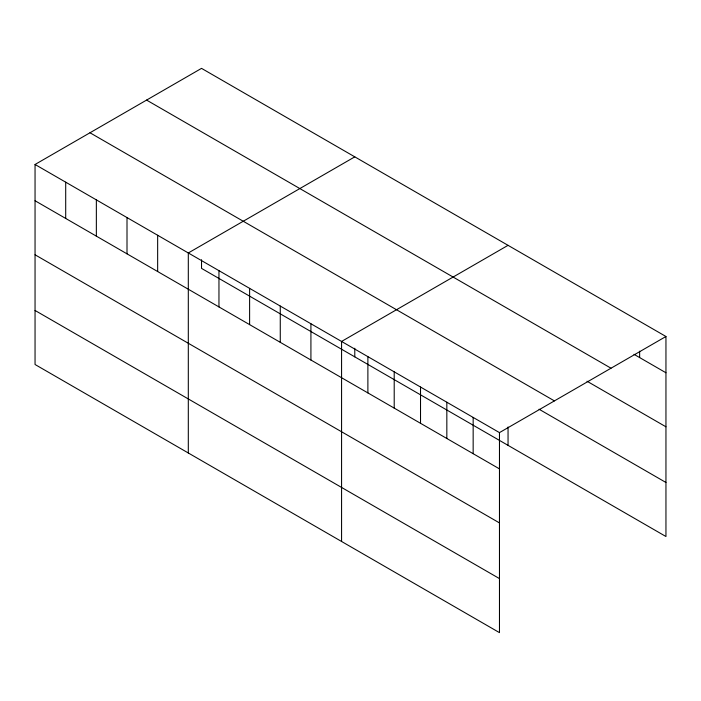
<?xml version="1.0" encoding="UTF-8"?>
<svg xmlns="http://www.w3.org/2000/svg" width="701" height="701" viewBox="0 0 701 701"><rect width="100%" height="100%" fill="white"/><g stroke="black" fill="none" stroke-linecap="round" stroke-linejoin="round"><path stroke-width="1.05" d="M35.05 164.481L499.471 432.613L499.471 632.635L35.05 364.502L35.05 164.481L201.529 68.365L665.95 336.498L665.95 536.519L201.529 268.387L201.529 259.738M354.785 156.849L188.306 252.965L188.306 452.986M508.05 245.332L341.571 341.448L341.571 541.47M499.471 432.613L665.95 336.498M633.993 354.32L665.95 372.766M146.588 100.085L611.009 368.218M587 381.221L665.95 426.804M89.991 132.769L554.412 400.893M539.06 409.226L665.95 482.481M35.05 200.749L499.471 468.881M35.05 254.787L499.471 522.92M35.05 310.464L499.471 578.597M639.636 351.175L639.636 357.571M508.05 426.979L508.05 445.354M473.157 417.419L473.157 453.687M446.835 402.225L446.835 438.493M420.521 387.031L420.521 423.299M394.207 371.837L394.207 408.105M367.885 356.643L367.885 392.91M354.785 348.222L354.785 356.87M310.92 323.757L310.92 360.025M280.269 306.057L280.269 342.325M249.609 288.356L249.609 324.624M218.957 270.665L218.957 306.933M157.655 235.273L157.655 271.541M127.004 217.573L127.004 253.841M96.352 199.873L96.352 236.149M65.701 182.181L65.701 218.449"/></g></svg>
